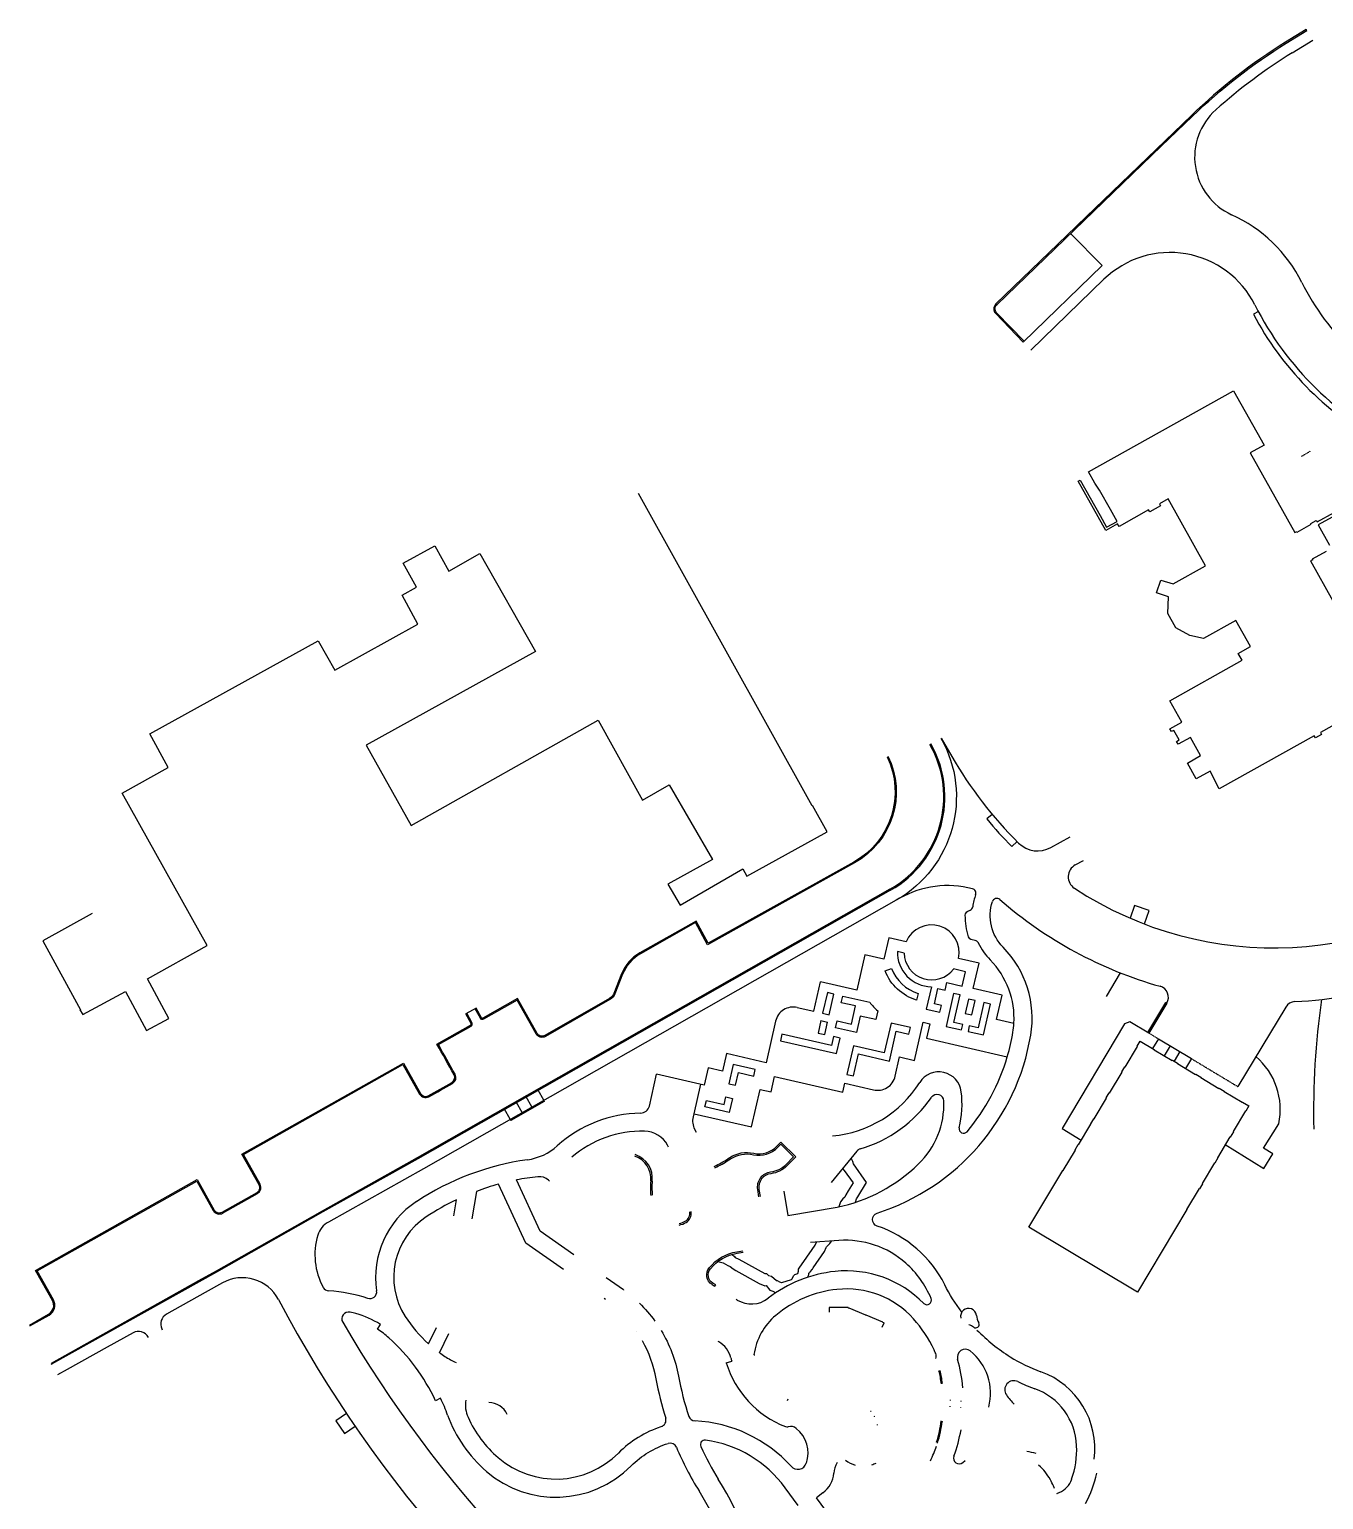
# Model space of a CAD drawing. Header units: inches. Extents: x 1127 to 2798, y 801 to 2129.
# Drawn here: x 1655 to 2227, y 1479 to 2129 of the extents above; entities that cross this region are included whole.
import ezdxf

# ---------------------------------------------------------------- set-up
doc = ezdxf.new("R2010")
doc.units = ezdxf.units.IN
doc.header["$MEASUREMENT"] = 0
doc.linetypes.add('HIDDEN2', pattern=[0.1875, 0.125, -0.0625])
for name, color, linetype in [('L-BLDG', 6, 'Continuous'), ('L-CURB', 250, 'Continuous'), ('L-PVMT', 250, 'Continuous'), ('L-PVMT-MATCH', 4, 'HIDDEN2')]:
    doc.layers.add(name, color=color, linetype=linetype)

msp = doc.modelspace()

# ---------------------------------------------------------------- linework, layer by layer
at = {"layer": 'L-BLDG'}
for points in [[(2260.79, 1837.99), (2225.64, 1818.37), (2226.11, 1817.47), (2223.38, 1815.9), (2222.91, 1816.82), (2180.87, 1793.4), (2176.84, 1801.26), (2170.7, 1797.77), (2166.74, 1804.8), (2172.6, 1808.1), (2168.07, 1816.14), (2162.7, 1813.17), (2162.02, 1814.39), (2163.19, 1815.06), (2160.78, 1819.27), (2159.67, 1818.7), (2159.03, 1819.88), (2164.33, 1822.82), (2159, 1832.28), (2190.99, 1850.3), (2189.2, 1853.28), (2194.74, 1856.33), (2188.26, 1867.92), (2173.96, 1859.94), (2167.91, 1861.23), (2161.6, 1864.62), (2158.13, 1870.98), (2158.46, 1878.32), (2153.12, 1880.12), (2154.98, 1885.76), (2160.45, 1884.06), (2174.77, 1892.09), (2158.22, 1921.62), (2154.42, 1919.51), (2154.94, 1918.58), (2150.08, 1915.85), (2149.6, 1916.74), (2136.52, 1909.44), (2135.87, 1910.63), (2130.7, 1907.63), (2118.48, 1929.42), (2119.37, 1929.93), (2128.15, 1914.31), (2131.05, 1909.13), (2135.65, 1911.68), (2132.75, 1916.91), (2127.94, 1925.48), (2125.81, 1928.6), (2122.99, 1933.63), (2187.18, 1969.49), (2200.7, 1945.38), (2194.58, 1941.95), (2214.24, 1906.8), (2215.19, 1907.27), (2215.39, 1906.96), (2221.45, 1910.39), (2221.32, 1910.69), (2223.78, 1912.05), (2224.11, 1911.47), (2231.72, 1915.56)], [(1682.4, 1738.19), (1660.54, 1726.2), (1677.12, 1695.71), (1676.84, 1695.61), (1678.28, 1693.53), (1697.05, 1703.82), (1706.38, 1686.52), (1716.29, 1691.85), (1706.85, 1709.35), (1733.22, 1724.07), (1695.58, 1791.51), (1715.98, 1802.82), (1707.91, 1817.66), (1782.29, 1858.84), (1789.64, 1845.93), (1826.41, 1866.24), (1819.42, 1879.11), (1825.77, 1882.62), (1819.92, 1893.18), (1833.9, 1900.94), (1840.16, 1889.73), (1853.88, 1897.55), (1878.48, 1854.15), (1803.46, 1812.66), (1823.41, 1777.13), (1906.18, 1823.71), (1925.71, 1788.42), (1937.62, 1795.13), (1956.7, 1762.17), (1937.02, 1751.27), (1942.35, 1741.96), (1970.07, 1757.98), (1971.83, 1754.79), (2007.46, 1774.43), (2000.99, 1786.09), (2000.76, 1785.9), (1924.04, 1923.96)], [(2232.38, 1914.37), (2224.57, 1910.1), (2229.65, 1901.21)], [(2228.2, 1898.4), (2222.02, 1895.02), (2222.18, 1894.7), (2221.28, 1894.19), (2241.01, 1858.85)], [(2192.59, 1650.9), (2192.43, 1650.98), (2186.96, 1641.79), (2187.09, 1641.68), (2185.71, 1639.37), (2185.57, 1639.47), (2180.12, 1630.27), (2180.25, 1630.19), (2178.89, 1627.91), (2178.71, 1627.98), (2173.29, 1618.88), (2173.42, 1618.77), (2172.07, 1616.53), (2171.96, 1616.58), (2166.42, 1607.39), (2166.54, 1607.29), (2144.76, 1570.72), (2096.67, 1599.51), (2111.72, 1624.61), (2111.79, 1624.57), (2117.29, 1633.65), (2117.15, 1633.74), (2118.52, 1636.03), (2118.65, 1635.95), (2124.11, 1645.15), (2124.04, 1645.2), (2125.38, 1647.43), (2125.49, 1647.39), (2131, 1656.57), (2130.85, 1656.71), (2132.18, 1658.94), (2132.35, 1658.86), (2137.88, 1668.07), (2137.73, 1668.16), (2139.04, 1670.42), (2139.18, 1670.33), (2144.68, 1679.51), (2144.52, 1679.61), (2145.9, 1681.86), (2152.08, 1678.17), (2152.04, 1678.02), (2160.02, 1673.21), (2160.14, 1673.37), (2162.41, 1672), (2162.36, 1671.86), (2170.36, 1667.08), (2170.47, 1667.22), (2172.72, 1665.87), (2172.68, 1665.72), (2180.69, 1660.9), (2180.78, 1661.04), (2183.07, 1659.69), (2183.02, 1659.52), (2191.03, 1654.76), (2191.13, 1654.86), (2193.96, 1653.18), (2192.59, 1650.9)]]:
    msp.add_lwpolyline(points, dxfattribs=at)
at = {"layer": 'L-CURB'}
for p, q in [((2035.46, 1748.54), (1826.4, 1629.77)), ((2157.65, 1698.67), (2157.23, 1698.93)), ((1826.4, 1629.77), (1784.35, 1606.24)), ((1729.67, 1575.31), (1664.39, 1538.87)), ((1737.38, 1579.62), (1729.67, 1575.31)), ((1664.17, 1539.26), (1664.42, 1538.82))]:
    msp.add_line(p, q, dxfattribs=at)
for points in [[(2094.5, 1991.35), (2082.36, 2003.94, -0.414214), (2082.43, 2007.47), (2155.13, 2077.58), (2168.96, 2090.9, -0.052845), (2210.48, 2123.18), (2219.63, 2128.85), (2219.37, 2129.28)], [(2118.35, 2042.12), (2155.13, 2077.58), (2168.96, 2090.9, -0.052845), (2210.48, 2123.18), (2219.63, 2128.85), (2219.37, 2129.28)], [(2033.9, 1807.62, -0.398487), (2019.25, 1761.03), (1954.75, 1725.14), (1949.46, 1734.89), (1924.6, 1720.87, 0.171663), (1916.49, 1711.57), (1913.06, 1702.93, -0.169926), (1911.12, 1700.68), (1882.55, 1684.31, -0.417284), (1879.13, 1685.26), (1870.54, 1700.62), (1855.16, 1691.94, -0.420994), (1854.48, 1692.14), (1852.2, 1696.39)], [(1654.58, 1556.26), (1663.05, 1561.03, 0.414214), (1664.75, 1567.16), (1657.31, 1580.36), (1728.77, 1620.57), (1736.37, 1607.11, 0.414214), (1739.77, 1606.16), (1755.25, 1614.9, 0.414214), (1756.2, 1618.31), (1748.58, 1631.81), (1819.99, 1672.11), (1827.6, 1658.63, 0.412), (1830.99, 1657.67, 0.001948), (1841.48, 1663.54, 0.414079), (1842.43, 1666.95, 0.000039), (1834.81, 1680.45), (1849.73, 1688.87, 0.407466), (1849.93, 1689.54), (1847.59, 1693.92)], [(1957.51, 1626.37), (1958.28, 1626.77, 0.024052), (1964.34, 1630.31, -0.200045), (1974.94, 1632.25, 0.259081), (1985.17, 1635.33), (1986.9, 1637.11)], [(1993.52, 1630.65), (1993.52, 1630.65), (1989.73, 1626.75, -0.173139), (1982.49, 1623.19, 0.429324), (1977.25, 1616.24), (1977.78, 1613.07)], [(1654.58, 1556.26), (1663.05, 1561.03, 0.414214), (1664.75, 1567.16), (1657.31, 1580.36), (1728.77, 1620.57)], [(1956.94, 1573.93), (1957.79, 1573.4), (1958.14, 1573.97), (1956.89, 1574.74, -0.454017), (1955.81, 1581.17, -0.181962), (1967.59, 1588), (1970.24, 1588.44)]]:
    msp.add_lwpolyline(points, format="xyb", dxfattribs=at)
for points in [[(2149.25, 1685.66), (2157.23, 1698.93)], [(1882.32, 1655.11), (1867.54, 1646.72)], [(1986.91, 1636.17), (1992.58, 1630.64)], [(1784.35, 1606.24), (1737.38, 1579.62)]]:
    msp.add_lwpolyline(points, dxfattribs=at)
at = {"layer": 'L-CURB', "elevation": 350.73}
for points in [[(1882.07, 1655.55), (1882.32, 1655.11)], [(1867.29, 1647.15), (1867.54, 1646.72)]]:
    msp.add_lwpolyline(points, dxfattribs=at)
at = {"layer": 'L-CURB'}
for centre, radius, start, end in [((2012, 1789.84), 47.5, 299.60291, 29.51061), ((1918.96, 1621.03), 11.17, 354.10509, 71.26001), ((1958.71, 1616.92), 28.79, 174.10509, 186.36938), ((1942.68, 1605.65), 4, 300.1087, 9.3688), ((1940.17, 1609.98), 9, 282.03844, 300.1087), ((1997.73, 1522.23), 60.75, 7.58623, 13.12409), ((1857.5, 1512.68), 9.33, 25.57133, 88.22268), ((1997.73, 1522.23), 60.75, 343.0177, 352.069)]:
    msp.add_arc(centre, radius, start, end, dxfattribs=at)
at = {"layer": 'L-PVMT'}
for p, q in [((2213.12, 2118.93), (2222.23, 2124.58)), ((2115.1, 2038.98), (2129.11, 2024.87)), ((2129.11, 2024.87), (2094.14, 1991)), ((2129.87, 2018.77), (2097.56, 1987.47)), ((2057.89, 1815.88), (2062.58, 1807.76)), ((2106.41, 1767.46), (2114.88, 1772.21)), ((2117.14, 1759.74), (2120.75, 1761.75)), ((2035.22, 1748.98), (1826.16, 1630.2)), ((2041.48, 1720.76), (2038.48, 1721.45)), ((2068.61, 1712.51), (2063.34, 1713.72)), ((2067.16, 1706.17), (2068.61, 1712.51)), ((2130.98, 1701.59), (2137.19, 1711.99)), ((2053.51, 1705.9), (2051.25, 1696.01)), ((2054.84, 1698.27), (2056.4, 1705.09)), ((2056.4, 1705.09), (2059.57, 1704.37)), ((2059.57, 1704.37), (2060.34, 1707.73)), ((2060.34, 1707.73), (2067.16, 1706.17)), ((2058.01, 1697.54), (2054.84, 1698.27)), ((2057.34, 1694.62), (2058.01, 1697.54)), ((2082.32, 1691.42), (2084.77, 1702.15)), ((2157.65, 1698.67), (2149.67, 1685.4)), ((1852.2, 1696.39), (1847.59, 1693.92)), ((1994.22, 1696.69), (2001.53, 1695.02)), ((2051.25, 1696.01), (2057.34, 1694.62)), ((2090.04, 1689.66), (2082.32, 1691.42)), ((2210.25, 1696.88), (2189.09, 1661.7)), ((2049.91, 1690.16), (2052.84, 1689.49)), ((2052.84, 1689.49), (2051.38, 1683.11)), ((2051.38, 1683.11), (2087.12, 1674.94)), ((2153.96, 1682.83), (2151.4, 1678.57)), ((2159.11, 1679.74), (2156.46, 1675.35)), ((2163.4, 1677.18), (2160.85, 1672.94)), ((2168.52, 1674.06), (2165.92, 1669.74)), ((1928.79, 1653.07), (1932.02, 1667.2)), ((1982.6, 1659.34), (1984.16, 1666.17)), ((1984.16, 1666.17), (2014.38, 1659.26)), ((1948.59, 1649.68), (1951.57, 1662.73)), ((1973.94, 1643.88), (1977.73, 1660.46)), ((1977.73, 1660.46), (1982.6, 1659.34)), ((2014.38, 1659.26), (2015.27, 1663.16)), ((1948.59, 1649.68), (1973.94, 1643.88)), ((2020.58, 1633.16), (2009.14, 1619.23)), ((1826.16, 1630.2), (1784.1, 1606.68)), ((1828.9, 1625.34), (1786.83, 1601.81)), ((1880.54, 1597.82), (1870.01, 1620.41)), ((1884.17, 1620.37), (1884.65, 1619.95)), ((1852.27, 1615.37), (1850.22, 1603.25)), ((1874.19, 1592.51), (1862.05, 1618.54)), ((1895.38, 1587.31), (1880.54, 1597.82)), ((2012.64, 1593.61), (2000.12, 1592.68)), ((1729.42, 1575.75), (1664.15, 1539.3)), ((1737.14, 1580.06), (1729.42, 1575.75)), ((1740.02, 1574.89), (1732.31, 1570.58)), ((1956.54, 1574.17), (1956.94, 1573.93)), ((1732.31, 1570.58), (1715.24, 1561.06)), ((1909.39, 1567.58), (1908.77, 1568.02)), ((1967.19, 1567.62), (1967.68, 1567.32)), ((1713.18, 1554.52), (1713.37, 1554.13)), ((1831.16, 1547.9), (1834.69, 1555.16)), ((1700.42, 1552.79), (1688.98, 1546.53)), ((1835.95, 1544.02), (1840.09, 1552.53)), ((1959.5, 1548.87), (1959.28, 1549.01)), ((1688.98, 1546.53), (1671.31, 1536.55)), ((1671.31, 1536.55), (1667.05, 1534.16)), ((1962.82, 1539.58), (1965.2, 1540.34)), ((1836.47, 1523.84), (1834.21, 1522.78)), ((1990.04, 1523.48), (1989.75, 1522.73)), ((2067.44, 1495.47), (2068.44, 1496.29)), ((1994.63, 1476.47), (1988.88, 1484.29)), ((2005.57, 1482.04), (2002.66, 1479.89)), ((2010.91, 1468.69), (2002.66, 1479.89)), ((2108.99, 1481.67), (2110.11, 1482.16)), ((2109.04, 1481.7), (2109.11, 1481.73))]:
    msp.add_line(p, q, dxfattribs=at)
for points in [[(2219.37, 2129.28), (2210.22, 2123.6, 0.052845), (2168.61, 2091.26), (2082.07, 2007.84, 0.414286), (2081.99, 2003.6), (2094.14, 1991)], [(2219.37, 2129.28), (2210.22, 2123.6, 0.052845), (2168.61, 2091.26), (2118.05, 2042.52)], [(2057.73, 1815.79, -0.414025), (2037.97, 1744.12), (1828.9, 1625.34)], [(2034.34, 1807.84, -0.398487), (2019.5, 1760.6), (1954.55, 1724.45), (1949.26, 1734.21), (1924.85, 1720.44, 0.171663), (1916.95, 1711.39), (1913.53, 1702.74, -0.169926), (1911.37, 1700.24), (1882.8, 1683.88, -0.417284), (1878.69, 1685.01), (1870.35, 1699.94), (1855.41, 1691.5, -0.420994), (1854.04, 1691.9), (1851.76, 1696.15)], [(2080.43, 1782.11), (2077.99, 1780.09, 0.022612), (2089.15, 1767.86), (2091.4, 1770.09)], [(2071.73, 1749.17, 0.196275), (2039.5, 1744.99), (2037.97, 1744.12)], [(2066.96, 1561.91, -0.044765), (2059.44, 1574.06, 0.198065), (2029.49, 1600.04, -0.723921), (2029.53, 1605.74, 0.28039), (2097.49, 1684.43, 0.239618), (2085.25, 1723.34, -0.2798), (2080.53, 1743.56)], [(2074.3, 1725.23, 0.241531), (2072.84, 1726.33), (2071.56, 1726.56, -0.278529), (2070.01, 1727.92, -0.078559), (2068.54, 1737.49, -0.294111), (2069.72, 1739.31), (2070.66, 1739.72, 0.257543), (2071.82, 1741.27)], [(2084.77, 1702.15), (2072.04, 1705.06), (2074.6, 1716.27), (2065.5, 1718.35, 0.920664), (2042.39, 1725.69), (2034.71, 1727.44), (2032.57, 1718.07), (2024.16, 1719.99), (2020.6, 1704.4), (2004.51, 1708.07)], [(2090.04, 1689.66, 0.211671), (2079.54, 1717.74)], [(1654.83, 1555.82), (1663.29, 1560.6, 0.414214), (1665.19, 1567.41), (1657.99, 1580.17), (1728.58, 1619.89), (1735.93, 1606.87, 0.414214), (1740.02, 1605.73), (1755.5, 1614.47, 0.414214), (1756.63, 1618.55), (1749.26, 1631.62), (1819.8, 1671.43), (1827.16, 1658.39, 0.412), (1831.23, 1657.24, 0.001948), (1841.72, 1663.11, 0.414079), (1842.86, 1667.19, 0.000184), (1835.49, 1680.26), (1849.98, 1688.44, 0.407466), (1850.37, 1689.78), (1848.03, 1694.16)], [(2015.27, 1663.16), (2027.94, 1660.26, 0.414214), (2037.53, 1666.28), (2039.47, 1674.8), (2046.06, 1673.29), (2049.91, 1690.16)], [(2087.12, 1674.94, 0.030166), (2089.6, 1685.75, 0.026599), (2090.04, 1689.66)], [(1949.69, 1641.4), (1948.97, 1642.79, -0.177913), (1948.27, 1648.26), (1948.59, 1649.68)], [(1957.81, 1625.78), (1958.59, 1626.18, 0.024052), (1964.71, 1629.75, -0.200045), (1974.8, 1631.59, 0.259081), (1985.65, 1634.87), (1986.91, 1636.17)], [(1992.58, 1630.64), (1992.58, 1630.64), (1989.25, 1627.21, -0.173139), (1982.41, 1623.85, 0.429324), (1976.59, 1616.13), (1977.12, 1612.96)], [(1988.29, 1615.48), (1990.08, 1604.74), (2011.82, 1608.36, 0.142905), (2047.86, 1627.47)], [(1842.33, 1604.57), (1843.53, 1611.66, 0.034324), (1830.14, 1604.13)], [(1956.54, 1574.17, -0.454017), (1955.29, 1581.59, -0.181962), (1967.48, 1588.66), (1970.13, 1589.1)], [(1917.35, 1571.75, -0.000283), (1917.4, 1571.71, -0.000283)], [(2055.52, 1541.45, 0.188886), (2055.45, 1543.64, 0.007927), (2054.72, 1545.26, 0.074037), (2045.6, 1559, 0.239434), (2011.78, 1572, 0.150213), (1984.73, 1560.52, 0.183419), (1975.05, 1543.16)], [(1924.38, 1565.92, -0.043676), (1931.24, 1558.02)], [(1834.21, 1522.78, 0.099719), (1813.62, 1550.53, 0.043017), (1808.49, 1554.42), (1809.82, 1556.53)], [(1931.73, 1532.46, 0.081284), (1925.79, 1549.21, 0.081284)], [(1934, 1553.85, -0.090632), (1941.67, 1533.69)], [(2026.97, 1517.97, 0.349589), (2026.67, 1517.96)], [(2028.31, 1515.58, 0.294882), (2028.2, 1515.89)], [(2029.75, 1511.95, 0.326911), (2029.63, 1512.27)], [(1856.72, 1491.54, 0.393671), (1920.75, 1493.95, -0.12132), (1937.1, 1503.88)], [(1988.88, 1484.29, 0.201511), (1953.64, 1505.35, 0.593568), (1951.54, 1502.53, 0.030985), (1959.27, 1488.13)], [(2099.81, 1499.38, 0.052425), (2095.72, 1500.25)], [(2107.99, 1483.97), (2107.51, 1485.08, 0.021338), (2106.17, 1487.84, 0.094423), (2100.98, 1494.24)], [(1966, 1379.57, 0.135208), (1973.07, 1411.73, 0.126217), (1950.77, 1482.87)]]:
    msp.add_lwpolyline(points, format="xyb", dxfattribs=at)
for points in [[(2198.15, 2004.49), (2195.94, 2003.32)], [(2147.75, 1733.63), (2149.84, 1739.53), (2143.44, 1741.8), (2141.45, 1736.19)], [(2001.53, 1695.02), (2004.51, 1708.07)], [(2008.35, 1693.46), (2010.44, 1702.61), (2007.52, 1703.28), (2005.43, 1694.13)], [(1984.63, 1690.68), (1980.43, 1672.28), (1962.88, 1676.29), (1961.1, 1668.49), (1954.76, 1669.94), (1953.04, 1662.4), (1932.02, 1667.2)], [(2004.68, 1690.88), (2003.42, 1685.36), (2006.35, 1684.69), (2007.61, 1690.21)], [(2004.69, 1690.88), (2007.61, 1690.21)], [(2005.43, 1694.13), (2008.35, 1693.46)], [(2149.67, 1685.4), (2141.26, 1690.41), (2138.95, 1689.47), (2111.35, 1643.13), (2119.85, 1637.98)], [(2153.96, 1682.83), (2168.53, 1674.07)], [(2183.54, 1636.06), (2200.62, 1625.49), (2204.57, 1631.96), (2200.47, 1634.52), (2207.21, 1645.21)], [(1937.31, 1634.97), (1936.86, 1635.78)], [(1986.9, 1637.11), (1986.9, 1637.11), (1993.52, 1630.65)], [(2020.02, 1610.55), (2020.37, 1612.06), (2021.03, 1613), (2024.85, 1619.34), (2019.06, 1627.48), (2018.74, 1628.58), (2018.01, 1630.03)], [(2014.22, 1625.42), (2014.99, 1624.58), (2018.88, 1619.11), (2016.75, 1615.58), (2015.73, 1613.76), (2015.32, 1612.77), (2014.37, 1612.07), (2013.4, 1610.74), (2012.55, 1608.5)], [(1784.1, 1606.68), (1737.14, 1580.06)], [(1998.94, 1577.41), (1999.36, 1578.56), (1999.34, 1579.14), (1999.52, 1579.27), (1999.73, 1579.42), (1999.89, 1579.74), (2000.98, 1581.01), (2001.26, 1581.49), (2006.25, 1588.78), (2007.01, 1590.54), (2007.13, 1590.82), (2008.68, 1592.32), (2009.4, 1593.37)], [(1890.76, 1580.78), (1874.19, 1592.51)], [(1965.36, 1587.49), (1966.48, 1586.63), (1966.79, 1586.11), (1968.4, 1585.37), (1979.85, 1578.97), (1980.58, 1579.08), (1981.56, 1578.1), (1982.76, 1577.89), (1985, 1575.88), (1985.26, 1575.88), (1986.37, 1575.32), (1987.25, 1575.09), (1987.44, 1575.09), (1991.68, 1576.37), (1991.81, 1576.58), (1992.73, 1578.21), (1993.16, 1578.53), (1994.4, 1579.05), (1994.82, 1580.08), (1994.81, 1580.93), (1995.37, 1581.81), (1997.13, 1584.31), (2002.12, 1591.59), (2002.72, 1592.86)], [(1959.14, 1584.38), (1961.49, 1583.83), (1963.52, 1582.55), (1964.46, 1582.16), (1965.82, 1581.11), (1967.08, 1580.38), (1977.42, 1574.61), (1979.82, 1573.65), (1980.42, 1573.7), (1982.01, 1571.66), (1983.8, 1571.1), (1984.24, 1570.18)], [(1917.35, 1571.75), (1909.71, 1577.16)], [(2031.8, 1555.31), (2032.6, 1557.24), (2032.11, 1557.44), (2032.13, 1557.5), (2024.7, 1560.55), (2024.67, 1560.5), (2024.53, 1560.56), (2024.56, 1560.61), (2017.12, 1563.67), (2017.11, 1563.64), (2016.94, 1563.71), (2016.93, 1563.68), (2016.68, 1563.79), (2016.68, 1564.01), (2008.4, 1564), (2008.4, 1563.93), (2008.37, 1563.93), (2008.38, 1561.9)], [(1923.19, 1553.47), (1923.19, 1553.47)], [(2061.99, 1522.93), (2062.01, 1523.18)], [(2066.69, 1522.5), (2066.71, 1522.73)], [(1794.79, 1517.14), (1790.12, 1513.88), (1794.01, 1508.31), (1798.61, 1511.52)], [(2061.76, 1520.35), (2061.73, 1520.08)], [(2066.46, 1519.93), (2066.45, 1519.82)]]:
    msp.add_lwpolyline(points, dxfattribs=at)
for points in [[(2047.01, 1699.9, -0.226), (2033.03, 1712.88), (2035.82, 1713.98, 0.222748), (2047.68, 1702.83)], [(2022.07, 1692.89), (2020.4, 1685.58), (2011.14, 1687.7), (2011.85, 1690.81), (2018.18, 1689.36), (2020.01, 1697.35), (2013.67, 1698.8), (2014.34, 1701.72), (2026.24, 1699, 0.036886), (2029.78, 1695.22), (2028.89, 1691.33)]]:
    msp.add_lwpolyline(points, format="xyb", close=True, dxfattribs=at)
for points in [[(2066.83, 1686.76), (2067.39, 1689.2), (2063.49, 1690.09), (2066.27, 1702.27), (2063.35, 1702.94), (2060, 1688.32)], [(2068.5, 1694.07), (2071.42, 1693.4), (2072.87, 1699.74), (2069.95, 1700.41)], [(2070.31, 1688.53), (2069.75, 1686.09), (2076.58, 1684.53), (2079.7, 1698.18), (2076.77, 1698.85), (2074.21, 1687.64)], [(2009.35, 1679.9), (1987.42, 1684.91), (1986.75, 1681.99), (2011.61, 1676.3), (2013.17, 1683.13), (2010.24, 1683.8)], [(2019.06, 1679.73), (2016.16, 1667.06), (2019.09, 1666.39), (2021.32, 1676.14), (2034.96, 1673.02), (2037.97, 1686.18), (2043.58, 1684.89), (2044.25, 1687.82), (2035.72, 1689.77), (2032.71, 1676.61)], [(1975.64, 1669.27), (1965.89, 1671.5), (1963.94, 1662.98), (1966.87, 1662.31), (1968.15, 1667.91), (1974.97, 1666.35)], [(1962.6, 1657.13), (1965.53, 1656.46), (1964.11, 1650.23), (1953.37, 1652.69), (1954.05, 1655.62), (1961.85, 1653.82)]]:
    msp.add_lwpolyline(points, close=True, dxfattribs=at)
at = {"layer": 'L-PVMT', "elevation": 350.73}
for points in [[(1879.25, 1660.51), (1882.07, 1655.55)], [(1864.46, 1652.13), (1867.29, 1647.15)], [(1869.68, 1655.09), (1872.51, 1650.11)], [(1874.03, 1657.56), (1876.85, 1652.58)]]:
    msp.add_lwpolyline(points, dxfattribs=at)
at = {"layer": 'L-PVMT'}
for centre, radius, start, end in [((2342, 1911.15), 244.5, 121.80997, 131.70083), ((2197.97, 2072.8), 28, 131.70083, 245.41332), ((2159.28, 1988.23), 65, 26.66581, 65.41332), ((2159.09, 1988.6), 42, 26.59042, 134.08153), ((2318.34, 2068.11), 113, 206.66581, 245.15852), ((2318.71, 2068.49), 139, 207.96157, 240.6665), ((2318.71, 2068.49), 136.5, 206.59042, 245.12142), ((2012, 1789.84), 47, 299.60291, 29.50452), ((2218.69, 1897.36), 180, 209.85452, 225.31042), ((2100.54, 1777.93), 12, 225.31042, 299.28701), ((2120.05, 1754.49), 6, 119.0318, 236.71324), ((2205.12, 1884.06), 161, 236.71324, 309.03921), ((2071.22, 1747.24), 2, 340.72627, 75.18471), ((2099.54, 1737.34), 28, 160.72627, 171.92929), ((2082.43, 1742.93), 2, 48.99968, 161.88258), ((2205.12, 1884.06), 185, 228.99968, 254.19492), ((2099.54, 1737.34), 28, 205.62602, 224.40906), ((2205.12, 1884.06), 185, 272.84143, 302.94086), ((2053.64, 1721.06), 15.17, 178.53173, 269.50099), ((2053.64, 1721.06), 12.17, 181.39822, 322.85815), ((2153.37, 1701.25), 5, 328.9762, 74.19492), ((2214.54, 1694.3), 5, 92.84143, 148.9762), ((2574.38, 1650.35), 351.83, 171.84542, 181.22145), ((1992.43, 1688.89), 8, 77.12325, 167.12325), ((1998.86, 1700.92), 92, 319.98494, 343.59742), ((2177.02, 1651.52), 30.83, 348.20328, 49.46003), ((2056.83, 1658.21), 10, 6.89618, 147.83914), ((2005.19, 1690.68), 51, 275.18296, 327.83914), ((2056.06, 1655.24), 3, 2.07398, 145.13474), ((2022.08, 1654.01), 45, 346.5226, 6.89618), ((1924.89, 1653.96), 4, 270.68948, 347.12207), ((2005.19, 1690.68), 59, 286.59485, 325.13474), ((2022.08, 1654.01), 37, 314.1672, 2.07398), ((1925.61, 1593.97), 56, 90.68948, 132.07535), ((1925.61, 1593.97), 48, 88.79469, 130.4809), ((1926.37, 1629.96), 12, 29.00312, 88.79468), ((2067.79, 1643.05), 2, 166.5226, 319.98494), ((1871.33, 1654.09), 25, 278.04982, 312.07535), ((2022.9, 1631.26), 3, 106.59485, 140.61669), ((1891.64, 1510.52), 120, 98.04982, 123.30883), ((1918.96, 1621.03), 10.5, 354.10509, 71.00556), ((1891.63, 1510.51), 112, 96.20074, 101.13133), ((1880.18, 1615.89), 6, 48.2707, 96.20074), ((1958.71, 1616.92), 29.46, 174.10509, 186.59588), ((1891.63, 1510.51), 112, 105.31291, 110.57331), ((1847.71, 1577.38), 40, 123.29736, 188.64613), ((1942.68, 1605.65), 4.67, 300.1087, 9.38367), ((1791.71, 1593.08), 10, 119.21967, 163.23369), ((1847.71, 1577.38), 32, 123.29736, 212.75018), ((1940.17, 1609.98), 9.67, 280.83537, 300.1087), ((1810.86, 1587.31), 30, 163.23369, 208.65674), ((2015.62, 1553.73), 40, 48.34515, 94.26481), ((2015.89, 1532.21), 48, 44.438, 95.90431), ((2012.96, 1550.74), 44, 23.10274, 48.34515), ((1748.8, 1559.18), 18, 27.81396, 119.17647), ((2016.92, 1522.26), 58, 95.90431, 127.84841), ((2261.79, 1829.81), 562, 207.81396, 236.05603), ((1787.17, 1574.36), 3, 208.65674, 266.21624), ((1782.22, 1499.52), 72, 72.15446, 86.21624), ((1805.2, 1570.92), 3, 252.15446, 8.64613), ((1973.97, 1577.54), 12, 238.40261, 307.84841), ((2051.59, 1567.22), 2, 224.438, 23.10274), ((1717.68, 1556.69), 5, 119.17647, 205.80115), ((1795.76, 1559), 3, 77.17459, 210.15998), ((1782.22, 1499.52), 64, 74.80208, 77.17459), ((1788.51, 1522.69), 40, 57.79838, 74.80208), ((2069.97, 1560.12), 3.5, 6.85057, 193.01986), ((2261.79, 1829.81), 542, 210.15998, 236.37908), ((1871.26, 1592.53), 60, 212.75018, 228.06091), ((2066.55, 1547.06), 10, 54.97543, 68.90969), ((2073.15, 1556.48), 1.5, 234.97543, 27.16496), ((2083.38, 1561.73), 10, 186.85057, 207.16496), ((1702.82, 1548.4), 5, 28.53031, 118.66763), ((1953.21, 1538.65), 12, 14.82519, 58.40238), ((2131.01, 1610.04), 80.12, 224.33529, 237.9037), ((1871.26, 1592.53), 60, 233.94526, 236.76581), ((1857.56, 1571.62), 35, 236.76581, 245.98001), ((2004.45, 1552.21), 41, 194.82519, 196.83217), ((1976.92, 1552.99), 10, 259.23654, 261.14859), ((2068.51, 1542.05), 3.5, 51.32741, 195.64603), ((1997.73, 1522.23), 70, 5.15232, 15.64603), ((2055.7, 1526.05), 24, 345.32703, 51.32741), ((2125.62, 1601.47), 70, 237.90881, 250.24875), ((2004.93, 1552.35), 44, 196.88166, 248.77486), ((1997.73, 1522.23), 61.25, 7.68852, 13.1118), ((2089.8, 1501.71), 36, 352.33346, 70.24875), ((2071.47, 1557.67), 142, 190.22478, 197.45822), ((2071.47, 1557.67), 132, 190.46737, 198.46671), ((2090, 1527.62), 4, 64.24836, 214.93648), ((2125.62, 1601.47), 78, 244.24836, 250.24875), ((2089.8, 1501.71), 28, 2.34273, 70.24866), ((1755.02, 1485.56), 90, 20.03401, 25.17341), ((1860.43, 1520.82), 13, 170.11164, 204.41813), ((2111.31, 1542.5), 30, 214.93648, 225.28432), ((1895.94, 1536.94), 60, 200.03401, 229.17336), ((1895.94, 1536.94), 52, 204.41813, 229.17336), ((1933.15, 1514.17), 3, 288.2176, 17.45822), ((1949.12, 1516.81), 3, 198.46671, 267.38181), ((1949.1, 1465.72), 48, 108.2176, 135.12582), ((1946.19, 1452.87), 61, 42.08913, 87.38181), ((1989.72, 1513.2), 2, 248.77486, 284.90168), ((1991.26, 1507.4), 4, 50.89579, 104.90168), ((1984.96, 1499.64), 14, 341.32176, 50.89579), ((1997.73, 1522.23), 61.25, 342.69581, 352.028), ((1997.73, 1522.23), 70, 339.95864, 349.85657), ((1938, 1501.02), 3, 22.99708, 107.45652), ((2071.47, 1557.67), 142, 202.99708, 211.78801), ((1997.73, 1522.23), 61.25, 338.17441, 341.3283), ((2077.81, 1501.22), 40, 340.76808, 2.34273), ((1887.44, 1527.11), 39, 229.17336, 315.12582), ((2023.29, 1506.87), 13, 233.5201, 254.70995), ((2022.1, 1512.47), 35, 332.24674, 338.17441), ((2065.84, 1497.39), 2.5, 159.95864, 309.78172), ((1994.43, 1496.44), 4, 222.08913, 341.32176), ((1998.46, 1491.7), 12, 306.35989, 355.33203), ((2021.38, 1489.83), 11, 149.66996, 175.33203), ((2023.29, 1506.87), 13, 287.32178, 296.37339), ((2077.81, 1501.22), 50, 331.45314, 347.94243), ((1823.27, 1403.85), 160, 10.47986, 31.78801), ((2106.14, 1491.34), 10, 293.40501, 340.76808)]:
    msp.add_arc(centre, radius, start, end, dxfattribs=at)
at = {"layer": 'L-PVMT-MATCH'}
for points in [[(2217.25, 1940.48), (2221.21, 1942.77)], [(2149.67, 1685.4), (2153.96, 1682.83)], [(2168.53, 1674.07), (2189.09, 1661.7)]]:
    msp.add_lwpolyline(points, dxfattribs=at)

doc.saveas('drawing.dxf')
